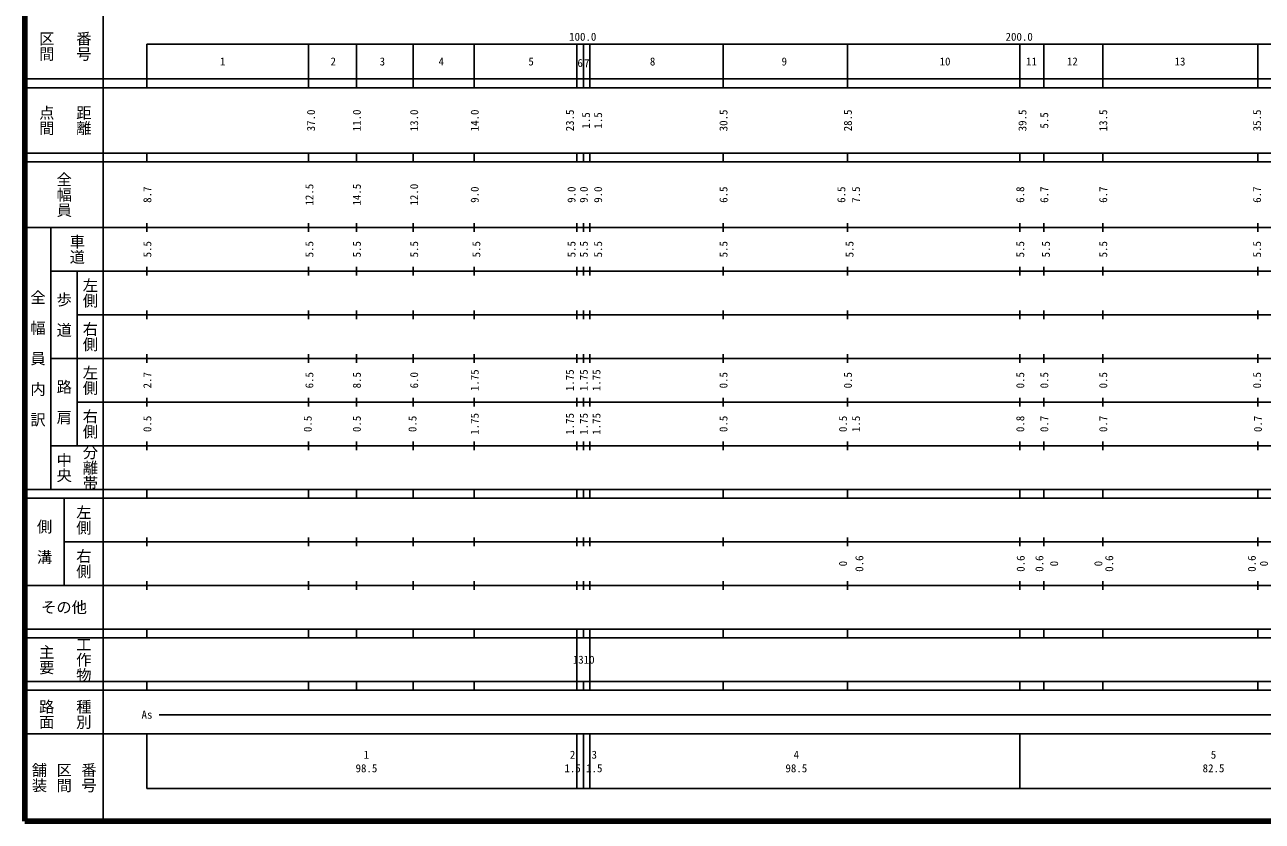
# Model space of a CAD drawing. Units: millimetres on the paper, enlarged 1000 times. Extents: x 40000 to 680000, y 20000 to 380000.
# Drawn here: x 40000 to 323536, y 20000 to 202409 of the extents above; entities that cross this region are included whole.
import ezdxf
from ezdxf.enums import TextEntityAlignment as Align

# ---------------------------------------------------------------- set-up
doc = ezdxf.new("R2010")
doc.units = ezdxf.units.MM
doc.header["$LTSCALE"] = 1000
doc.layers.add('M-TTL', color=2, linetype='Continuous', lineweight=140)
doc.layers.add('M-TTL-BAND', color=7, linetype='Continuous', lineweight=25)
doc.styles.add('@ＭＳ ゴシック', font='')
doc.styles.add('ＭＳ ゴシック', font='')
doc.styles.get('@ＭＳ ゴシック').set_extended_font_data('@MS Gothic')
doc.styles.get('ＭＳ ゴシック').set_extended_font_data('MS Gothic')

msp = doc.modelspace()

# ---------------------------------------------------------------- linework, layer by layer
at = {"layer": 'M-TTL'}
for p, q in [((40000, 380000), (40000, 20000)), ((40000, 20000), (680000, 20000))]:
    msp.add_line(p, q, dxfattribs=at)
at = {"layer": 'M-TTL-BAND'}
for p, q in [((58000, 370000), (58000, 20000)), ((68000, 198000), (579000, 198000)), ((68000, 198000), (68000, 188000)), ((105000, 198000), (105000, 188000)), ((116000, 198000), (116000, 188000)), ((129000, 198000), (129000, 188000)), ((143000, 198000), (143000, 188000)), ((166500, 198000), (166500, 188000)), ((168000, 198000), (168000, 188000)), ((169500, 198000), (169500, 188000)), ((200000, 198000), (200000, 188000)), ((228500, 198000), (228500, 188000)), ((268000, 198000), (268000, 188000)), ((273500, 198000), (273500, 188000)), ((287000, 198000), (287000, 188000)), ((322500, 198000), (322500, 188000)), ((40000, 190000), (579000, 190000)), ((40000, 188000), (579000, 188000)), ((40000, 173000), (579000, 173000)), ((68000, 171000), (68000, 173000)), ((105000, 173000), (105000, 171000)), ((116000, 173000), (116000, 171000)), ((129000, 173000), (129000, 171000)), ((143000, 173000), (143000, 171000)), ((166500, 173000), (166500, 171000)), ((168000, 171000), (168000, 173000)), ((169500, 173000), (169500, 171000)), ((200000, 173000), (200000, 171000)), ((228500, 173000), (228500, 171000)), ((268000, 171000), (268000, 173000)), ((273500, 173000), (273500, 171000)), ((287000, 173000), (287000, 171000)), ((322500, 173000), (322500, 171000)), ((40000, 171000), (579000, 171000)), ((40000, 156000), (579000, 156000)), ((46000, 96000), (46000, 156000)), ((68000, 155000), (68000, 157000)), ((105000, 157000), (105000, 155000)), ((116000, 157000), (116000, 155000)), ((129000, 157000), (129000, 155000)), ((143000, 157000), (143000, 155000)), ((166500, 157000), (166500, 155000)), ((168000, 155000), (168000, 157000)), ((169500, 157000), (169500, 155000)), ((200000, 157000), (200000, 155000)), ((228500, 157000), (228500, 155000)), ((268000, 155000), (268000, 157000)), ((273500, 157000), (273500, 155000)), ((287000, 157000), (287000, 155000)), ((322500, 157000), (322500, 155000)), ((46000, 146000), (579000, 146000)), ((52000, 146000), (52000, 106000)), ((68000, 145000), (68000, 147000)), ((105000, 147000), (105000, 145000)), ((116000, 147000), (116000, 145000)), ((129000, 147000), (129000, 145000)), ((143000, 147000), (143000, 145000)), ((166500, 147000), (166500, 145000)), ((168000, 145000), (168000, 147000)), ((169500, 147000), (169500, 145000)), ((200000, 147000), (200000, 145000)), ((228500, 147000), (228500, 145000)), ((268000, 145000), (268000, 147000)), ((273500, 147000), (273500, 145000)), ((287000, 147000), (287000, 145000)), ((322500, 147000), (322500, 145000)), ((68000, 135000), (68000, 137000)), ((105000, 137000), (105000, 135000)), ((116000, 137000), (116000, 135000)), ((129000, 137000), (129000, 135000)), ((143000, 137000), (143000, 135000)), ((166500, 137000), (166500, 135000)), ((168000, 135000), (168000, 137000)), ((169500, 137000), (169500, 135000)), ((200000, 137000), (200000, 135000)), ((228500, 137000), (228500, 135000)), ((268000, 135000), (268000, 137000)), ((273500, 137000), (273500, 135000)), ((287000, 137000), (287000, 135000)), ((322500, 137000), (322500, 135000)), ((52000, 136000), (579000, 136000)), ((46000, 126000), (579000, 126000)), ((68000, 125000), (68000, 127000)), ((105000, 127000), (105000, 125000)), ((116000, 127000), (116000, 125000)), ((129000, 127000), (129000, 125000)), ((143000, 127000), (143000, 125000)), ((166500, 127000), (166500, 125000)), ((168000, 125000), (168000, 127000)), ((169500, 127000), (169500, 125000)), ((200000, 127000), (200000, 125000)), ((228500, 127000), (228500, 125000)), ((268000, 125000), (268000, 127000)), ((273500, 127000), (273500, 125000)), ((287000, 127000), (287000, 125000)), ((322500, 127000), (322500, 125000)), ((68000, 115000), (68000, 117000)), ((105000, 117000), (105000, 115000)), ((116000, 117000), (116000, 115000)), ((129000, 117000), (129000, 115000)), ((143000, 117000), (143000, 115000)), ((166500, 117000), (166500, 115000)), ((168000, 115000), (168000, 117000)), ((169500, 117000), (169500, 115000)), ((200000, 117000), (200000, 115000)), ((228500, 117000), (228500, 115000)), ((268000, 115000), (268000, 117000)), ((273500, 117000), (273500, 115000)), ((287000, 117000), (287000, 115000)), ((322500, 117000), (322500, 115000)), ((52000, 116000), (579000, 116000)), ((46000, 106000), (579000, 106000)), ((68000, 105000), (68000, 107000)), ((105000, 107000), (105000, 105000)), ((116000, 107000), (116000, 105000)), ((129000, 107000), (129000, 105000)), ((143000, 107000), (143000, 105000)), ((166500, 107000), (166500, 105000)), ((168000, 105000), (168000, 107000)), ((169500, 107000), (169500, 105000)), ((200000, 107000), (200000, 105000)), ((228500, 107000), (228500, 105000)), ((268000, 105000), (268000, 107000)), ((273500, 107000), (273500, 105000)), ((287000, 107000), (287000, 105000)), ((322500, 107000), (322500, 105000)), ((40000, 96000), (579000, 96000)), ((40000, 94000), (579000, 94000)), ((49000, 94000), (49000, 74000)), ((68000, 94000), (68000, 96000)), ((105000, 96000), (105000, 94000)), ((116000, 96000), (116000, 94000)), ((129000, 96000), (129000, 94000)), ((143000, 96000), (143000, 94000)), ((166500, 96000), (166500, 94000)), ((168000, 94000), (168000, 96000)), ((169500, 96000), (169500, 94000)), ((200000, 96000), (200000, 94000)), ((228500, 96000), (228500, 94000)), ((268000, 94000), (268000, 96000)), ((273500, 96000), (273500, 94000)), ((287000, 96000), (287000, 94000)), ((322500, 96000), (322500, 94000)), ((49000, 84000), (579000, 84000)), ((68000, 83000), (68000, 85000)), ((105000, 85000), (105000, 83000)), ((116000, 85000), (116000, 83000)), ((129000, 85000), (129000, 83000)), ((143000, 85000), (143000, 83000)), ((166500, 85000), (166500, 83000)), ((168000, 83000), (168000, 85000)), ((169500, 85000), (169500, 83000)), ((200000, 85000), (200000, 83000)), ((228500, 85000), (228500, 83000)), ((268000, 83000), (268000, 85000)), ((273500, 85000), (273500, 83000)), ((287000, 85000), (287000, 83000)), ((322500, 85000), (322500, 83000)), ((40000, 74000), (579000, 74000)), ((68000, 73000), (68000, 75000)), ((105000, 75000), (105000, 73000)), ((116000, 75000), (116000, 73000)), ((129000, 75000), (129000, 73000)), ((143000, 75000), (143000, 73000)), ((166500, 75000), (166500, 73000)), ((168000, 73000), (168000, 75000)), ((169500, 75000), (169500, 73000)), ((200000, 75000), (200000, 73000)), ((228500, 75000), (228500, 73000)), ((268000, 73000), (268000, 75000)), ((273500, 75000), (273500, 73000)), ((287000, 75000), (287000, 73000)), ((322500, 75000), (322500, 73000)), ((40000, 64000), (579000, 64000)), ((68000, 62000), (68000, 64000)), ((105000, 64000), (105000, 62000)), ((116000, 64000), (116000, 62000)), ((129000, 64000), (129000, 62000)), ((143000, 64000), (143000, 62000)), ((166500, 64000), (166500, 52000)), ((168000, 62000), (168000, 64000)), ((169500, 64000), (169500, 52000)), ((200000, 64000), (200000, 62000)), ((228500, 64000), (228500, 62000)), ((268000, 62000), (268000, 64000)), ((273500, 64000), (273500, 62000)), ((287000, 64000), (287000, 62000)), ((322500, 64000), (322500, 62000)), ((40000, 62000), (579000, 62000)), ((40000, 52000), (579000, 52000)), ((68000, 50000), (68000, 52000)), ((105000, 52000), (105000, 50000)), ((116000, 52000), (116000, 50000)), ((129000, 52000), (129000, 50000)), ((143000, 52000), (143000, 50000)), ((166500, 52000), (166500, 50000)), ((168000, 50000), (168000, 52000)), ((169500, 52000), (169500, 50000)), ((200000, 52000), (200000, 50000)), ((228500, 52000), (228500, 50000)), ((268000, 50000), (268000, 52000)), ((273500, 52000), (273500, 50000)), ((287000, 52000), (287000, 50000)), ((322500, 52000), (322500, 50000)), ((40000, 50000), (579000, 50000)), ((70805, 44406), (565903, 44406)), ((40000, 40000), (579000, 40000)), ((68000, 40000), (68000, 27500)), ((166500, 40000), (166500, 27500)), ((168000, 40000), (168000, 27500)), ((169500, 40000), (169500, 27500)), ((268000, 40000), (268000, 27500)), ((68000, 27500), (579000, 27500))]:
    msp.add_line(p, q, dxfattribs=at)

# ---------------------------------------------------------------- texts
for s, height, rotation, style, p in [('区間', 2566, 270, '@ＭＳ ゴシック', (45000, 197500)), ('番号', 2566, 270, '@ＭＳ ゴシック', (53500, 197500)), ('点間', 2566, 270, '@ＭＳ ゴシック', (45000, 180500)), ('距離', 2566, 270, '@ＭＳ ゴシック', (53500, 180500)), ('37.0', 1833, 90, 'ＭＳ ゴシック', (105585, 180500)), ('11.0', 1833, 90, 'ＭＳ ゴシック', (116085, 180500)), ('13.0', 1833, 90, 'ＭＳ ゴシック', (129211, 180500)), ('14.0', 1833, 90, 'ＭＳ ゴシック', (143086, 180500)), ('23.5', 1833, 90, 'ＭＳ ゴシック', (164895, 180500)), ('1.5', 1833, 90, 'ＭＳ ゴシック', (168585, 180500)), ('1.5', 1833, 90, 'ＭＳ ゴシック', (171361, 180500)), ('30.5', 1833, 90, 'ＭＳ ゴシック', (200088, 180500)), ('28.5', 1833, 90, 'ＭＳ ゴシック', (228589, 180500)), ('39.5', 1833, 90, 'ＭＳ ゴシック', (268585, 180500)), ('5.5', 1833, 90, 'ＭＳ ゴシック', (273591, 180500)), ('13.5', 1833, 90, 'ＭＳ ゴシック', (287091, 180500)), ('35.5', 1833, 90, 'ＭＳ ゴシック', (322343, 180500)), ('全幅員', 2566, 270, '@ＭＳ ゴシック', (49000, 163500)), ('8.7', 1833, 90, 'ＭＳ ゴシック', (68083, 163500)), ('12.5', 1833, 90, 'ＭＳ ゴシック', (105210, 163500)), ('14.5', 1833, 90, 'ＭＳ ゴシック', (116085, 163500)), ('12.0', 1833, 90, 'ＭＳ ゴシック', (129211, 163500)), ('9.0', 1833, 90, 'ＭＳ ゴシック', (143086, 163500)), ('9.0', 1833, 90, 'ＭＳ ゴシック', (165270, 163500)), ('9.0', 1833, 90, 'ＭＳ ゴシック', (168083, 163500)), ('9.0', 1833, 90, 'ＭＳ ゴシック', (171361, 163500)), ('6.5', 1833, 90, 'ＭＳ ゴシック', (200088, 163500)), ('6.5', 1833, 90, 'ＭＳ ゴシック', (227089, 163500)), ('7.5', 1833, 90, 'ＭＳ ゴシック', (230464, 163500)), ('6.8', 1833, 90, 'ＭＳ ゴシック', (268083, 163500)), ('6.7', 1833, 90, 'ＭＳ ゴシック', (273591, 163500)), ('6.7', 1833, 90, 'ＭＳ ゴシック', (287091, 163500)), ('6.7', 1833, 90, 'ＭＳ ゴシック', (322343, 163500)), ('車道', 2566, 270, '@ＭＳ ゴシック', (52000, 151000)), ('5.5', 1833, 90, 'ＭＳ ゴシック', (68083, 151000)), ('5.5', 1833, 90, 'ＭＳ ゴシック', (105210, 151000)), ('5.5', 1833, 90, 'ＭＳ ゴシック', (116085, 151000)), ('5.5', 1833, 90, 'ＭＳ ゴシック', (129211, 151000)), ('5.5', 1833, 90, 'ＭＳ ゴシック', (143461, 151000)), ('5.5', 1833, 90, 'ＭＳ ゴシック', (165270, 151000)), ('5.5', 1833, 90, 'ＭＳ ゴシック', (168083, 151000)), ('5.5', 1833, 90, 'ＭＳ ゴシック', (171361, 151000)), ('5.5', 1833, 90, 'ＭＳ ゴシック', (200088, 151000)), ('5.5', 1833, 90, 'ＭＳ ゴシック', (228964, 151000)), ('5.5', 1833, 90, 'ＭＳ ゴシック', (268083, 151000)), ('5.5', 1833, 90, 'ＭＳ ゴシック', (273966, 151000)), ('5.5', 1833, 90, 'ＭＳ ゴシック', (287091, 151000)), ('5.5', 1833, 90, 'ＭＳ ゴシック', (322343, 151000)), ('左側', 2566, 270, '@ＭＳ ゴシック', (55000, 141000)), ('全\u3000幅\u3000員\u3000内\u3000訳', 2566, 270, '@ＭＳ ゴシック', (43000, 126000)), ('歩\u3000道', 2566, 270, '@ＭＳ ゴシック', (49000, 136000)), ('右側', 2566, 270, '@ＭＳ ゴシック', (55000, 131000)), ('左側', 2566, 270, '@ＭＳ ゴシック', (55000, 121000)), ('2.7', 1833, 90, 'ＭＳ ゴシック', (68083, 121000)), ('6.5', 1833, 90, 'ＭＳ ゴシック', (105210, 121000)), ('8.5', 1833, 90, 'ＭＳ ゴシック', (116085, 121000)), ('6.0', 1833, 90, 'ＭＳ ゴシック', (129211, 121000)), ('1.75', 1833, 90, 'ＭＳ ゴシック', (143086, 121000)), ('1.75', 1833, 90, 'ＭＳ ゴシック', (164895, 121000)), ('1.75', 1833, 90, 'ＭＳ ゴシック', (168083, 121000)), ('1.75', 1833, 90, 'ＭＳ ゴシック', (170986, 121000)), ('0.5', 1833, 90, 'ＭＳ ゴシック', (200088, 121000)), ('0.5', 1833, 90, 'ＭＳ ゴシック', (228589, 121000)), ('0.5', 1833, 90, 'ＭＳ ゴシック', (268083, 121000)), ('0.5', 1833, 90, 'ＭＳ ゴシック', (273591, 121000)), ('0.5', 1833, 90, 'ＭＳ ゴシック', (287091, 121000)), ('0.5', 1833, 90, 'ＭＳ ゴシック', (322343, 121000)), ('路\u3000肩', 2566, 270, '@ＭＳ ゴシック', (49000, 116000)), ('右側', 2566, 270, '@ＭＳ ゴシック', (55000, 111000)), ('0.5', 1833, 90, 'ＭＳ ゴシック', (68083, 111000)), ('0.5', 1833, 90, 'ＭＳ ゴシック', (104835, 111000)), ('0.5', 1833, 90, 'ＭＳ ゴシック', (116085, 111000)), ('0.5', 1833, 90, 'ＭＳ ゴシック', (128836, 111000)), ('1.75', 1833, 90, 'ＭＳ ゴシック', (143086, 111000)), ('1.75', 1833, 90, 'ＭＳ ゴシック', (164895, 111000)), ('1.75', 1833, 90, 'ＭＳ ゴシック', (168083, 111000)), ('1.75', 1833, 90, 'ＭＳ ゴシック', (170986, 111000)), ('0.5', 1833, 90, 'ＭＳ ゴシック', (200088, 111000)), ('0.5', 1833, 90, 'ＭＳ ゴシック', (227464, 111000)), ('1.5', 1833, 90, 'ＭＳ ゴシック', (230464, 111000)), ('0.8', 1833, 90, 'ＭＳ ゴシック', (268083, 111000)), ('0.7', 1833, 90, 'ＭＳ ゴシック', (273591, 111000)), ('0.7', 1833, 90, 'ＭＳ ゴシック', (287091, 111000)), ('0.7', 1833, 90, 'ＭＳ ゴシック', (322530, 111000)), ('分離帯', 2566, 270, '@ＭＳ ゴシック', (55000, 101000)), ('中央', 2566, 270, '@ＭＳ ゴシック', (49000, 101000)), ('左側', 2566, 270, '@ＭＳ ゴシック', (53500, 89000)), ('側\u3000溝', 2566, 270, '@ＭＳ ゴシック', (44500, 84000)), ('右側', 2566, 270, '@ＭＳ ゴシック', (53500, 79000)), ('0', 1833, 90, 'ＭＳ ゴシック', (227464, 79000)), ('0.6', 1833, 90, 'ＭＳ ゴシック', (231214, 79000)), ('0.6', 1833, 90, 'ＭＳ ゴシック', (268182, 79000)), ('0.6', 1833, 90, 'ＭＳ ゴシック', (272466, 79000)), ('0', 1833, 90, 'ＭＳ ゴシック', (275841, 79000)), ('0', 1833, 90, 'ＭＳ ゴシック', (285966, 79000)), ('0.6', 1833, 90, 'ＭＳ ゴシック', (288470, 79000)), ('0.6', 1833, 90, 'ＭＳ ゴシック', (321137, 79000)), ('0', 1833, 90, 'ＭＳ ゴシック', (323918, 79000)), ('主要', 2566, 270, '@ＭＳ ゴシック', (45000, 57000)), ('工作物', 2566, 270, '@ＭＳ ゴシック', (53500, 57000)), ('路面', 2566, 270, '@ＭＳ ゴシック', (45000, 44500)), ('種別', 2566, 270, '@ＭＳ ゴシック', (53500, 44500)), ('舗装', 2566, 270, '@ＭＳ ゴシック', (43333, 30000)), ('区間', 2566, 270, '@ＭＳ ゴシック', (49000, 30000)), ('番号', 2566, 270, '@ＭＳ ゴシック', (54667, 30000))]:
    msp.add_text(s, height=height, rotation=rotation, dxfattribs=dict(at, style=style)).set_placement(p, align=Align.MIDDLE_CENTER)
at = {"layer": 'M-TTL-BAND', "style": 'ＭＳ ゴシック'}
for s, p in [('100.0', (167844, 198195)), ('200.0', (267844, 198195))]:
    msp.add_text(s, height=1833, dxfattribs=at).set_placement(p, align=Align.BOTTOM_CENTER)
for s, height, p in [('1', 1833, (85373, 194000)), ('2', 1833, (110686, 194000)), ('3', 1833, (121937, 194000)), ('4', 1833, (135437, 194000)), ('5', 1833, (156021, 194000)), ('6', 1833, (167251, 193656)), ('7', 1833, (168773, 193607)), ('8', 1833, (183856, 194000)), ('9', 1833, (214023, 194000)), ('10', 1833, (250858, 194000)), ('11', 1833, (270671, 194000)), ('12', 1833, (280026, 194000)), ('13', 1833, (304693, 194000)), ('その他', 2566, (49000, 69000)), ('1310', 1833, (168070, 57000)), ('As', 1833, (68006, 44406)), ('1', 1833, (118288, 35238)), ('2', 1833, (165527, 35238)), ('3', 1833, (170489, 35238)), ('4', 1833, (216788, 35238)), ('5', 1833, (312365, 35238)), ('98.5', 1833, (118288, 32131)), ('1.5', 1833, (165527, 32131)), ('1.5', 1833, (170489, 32131)), ('98.5', 1833, (216788, 32131)), ('82.5', 1833, (312365, 32131))]:
    msp.add_text(s, height=height, dxfattribs=at).set_placement(p, align=Align.MIDDLE_CENTER)

doc.saveas('drawing.dxf')
